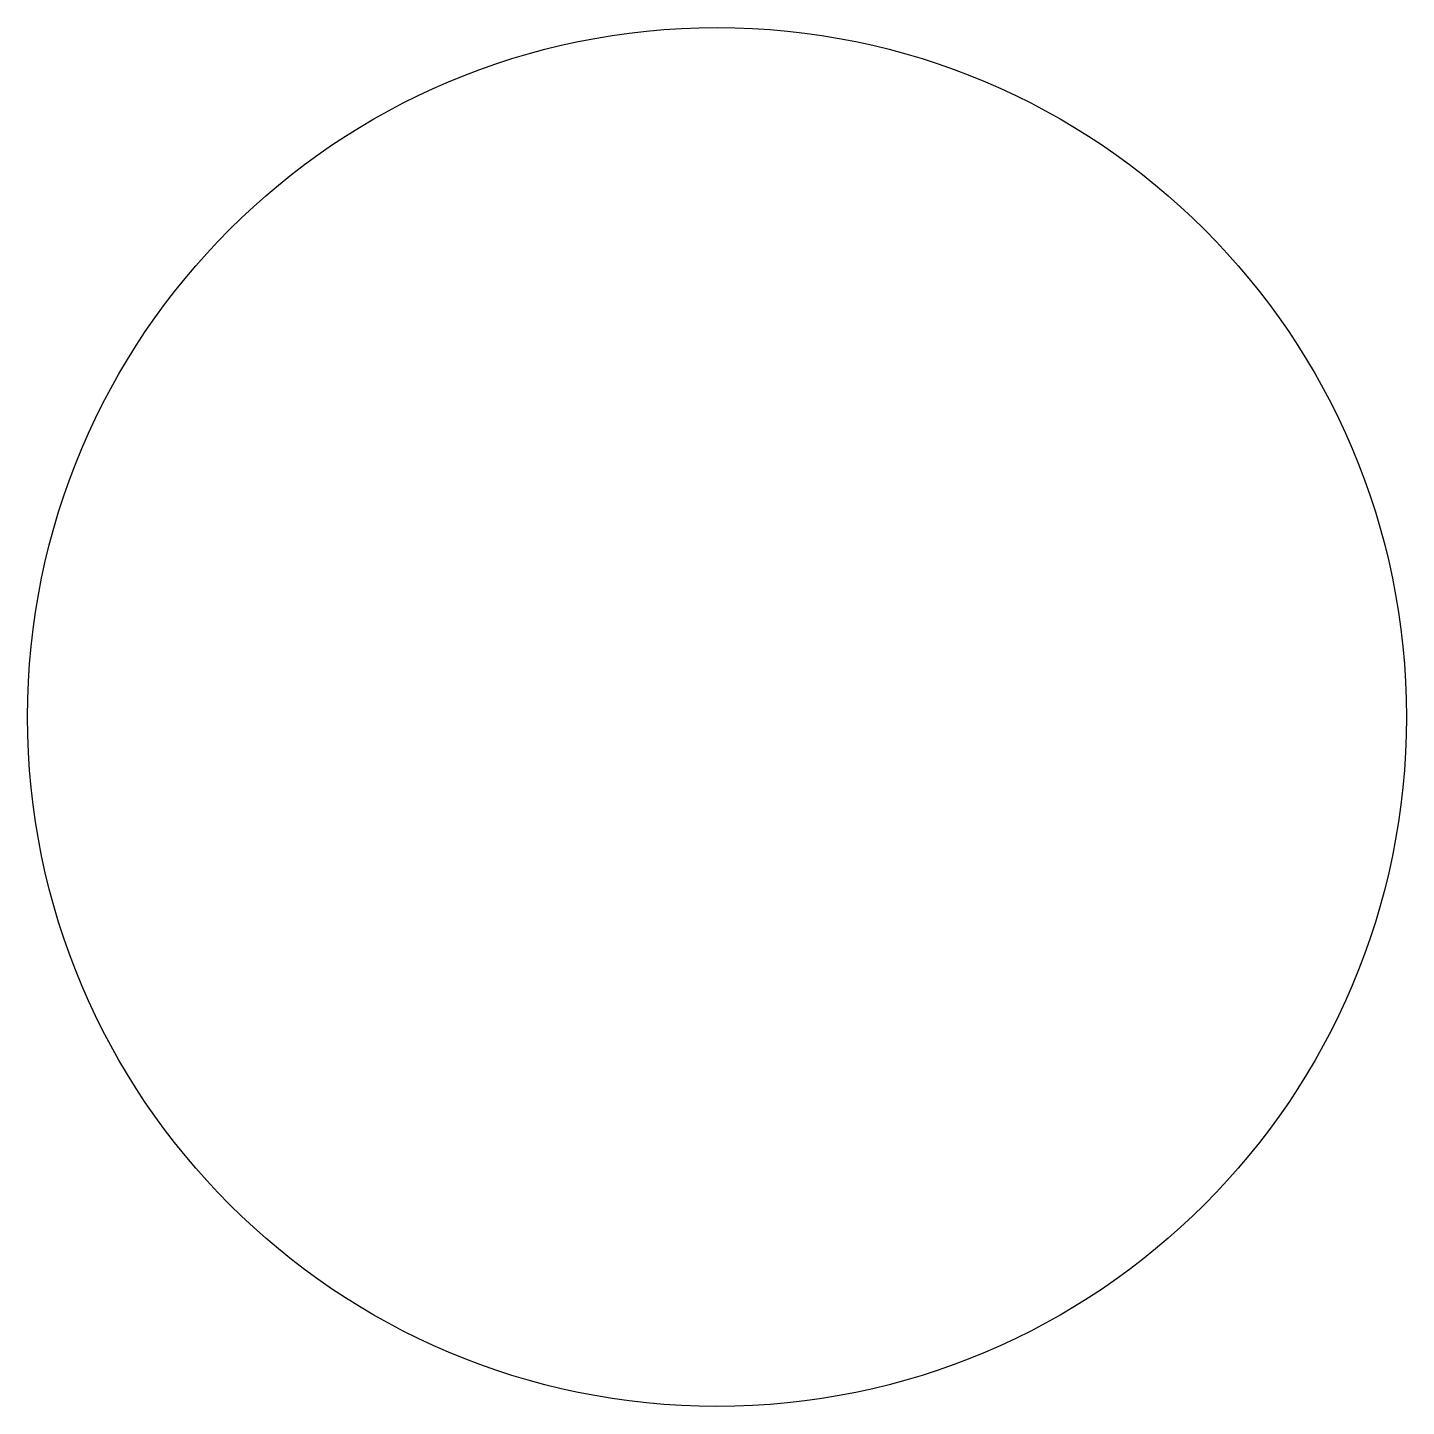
# Model space of a CAD drawing. Extents: x 0 to 500, y -250 to 250.
import ezdxf

# ---------------------------------------------------------------- set-up
doc = ezdxf.new("R2010")
doc.units = 0
doc.layers.get('0').update_dxf_attribs({"linetype": 'CONTINUOUS'})

msp = doc.modelspace()

# ---------------------------------------------------------------- linework, layer by layer
msp.add_circle((250, 0), 250)

doc.saveas('drawing.dxf')
